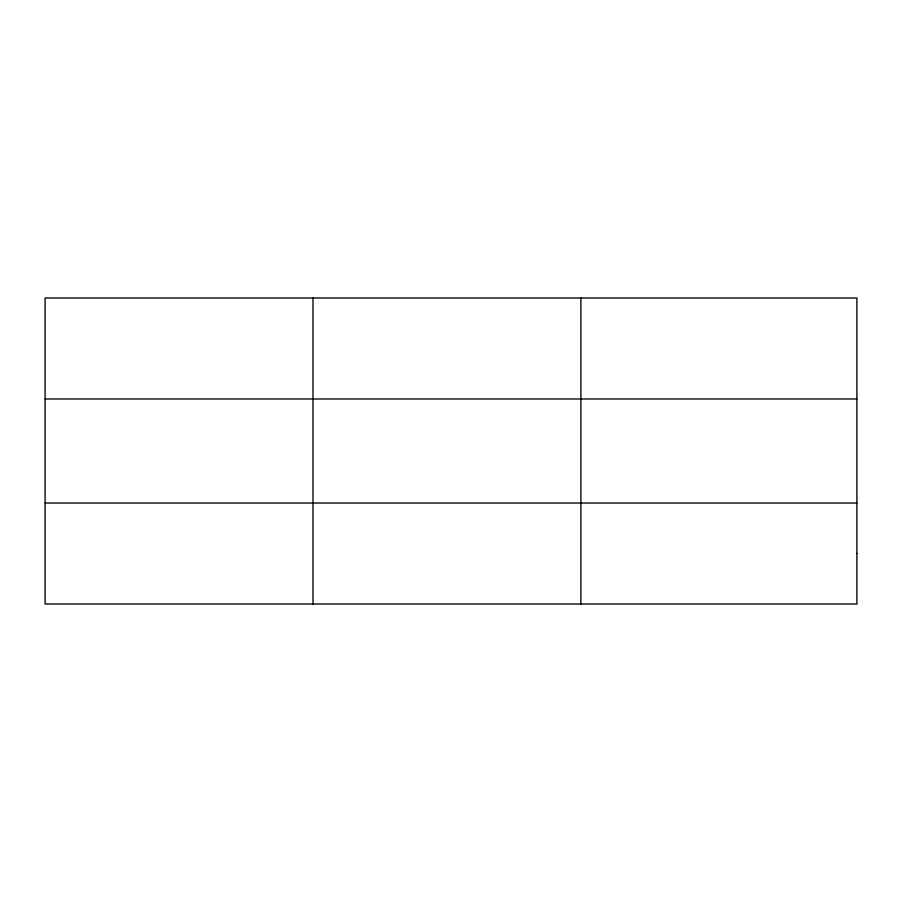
<?xml version="1.0" encoding="UTF-8"?>
<svg xmlns="http://www.w3.org/2000/svg" width="902" height="902" viewBox="0 0 902 902"><rect width="100%" height="100%" fill="white"/><g stroke="black" fill="none" stroke-linecap="round" stroke-linejoin="round"><path stroke-width="1.35" d="M312.994 297.998L312.994 604.002M580.888 297.998L580.888 604.002M45.1 398.977L856.9 398.977M45.1 503.023L856.9 503.023M856.9 553.512L856.9 604.002L45.1 604.002L45.1 297.998L856.9 297.998L856.9 553.512"/></g></svg>
